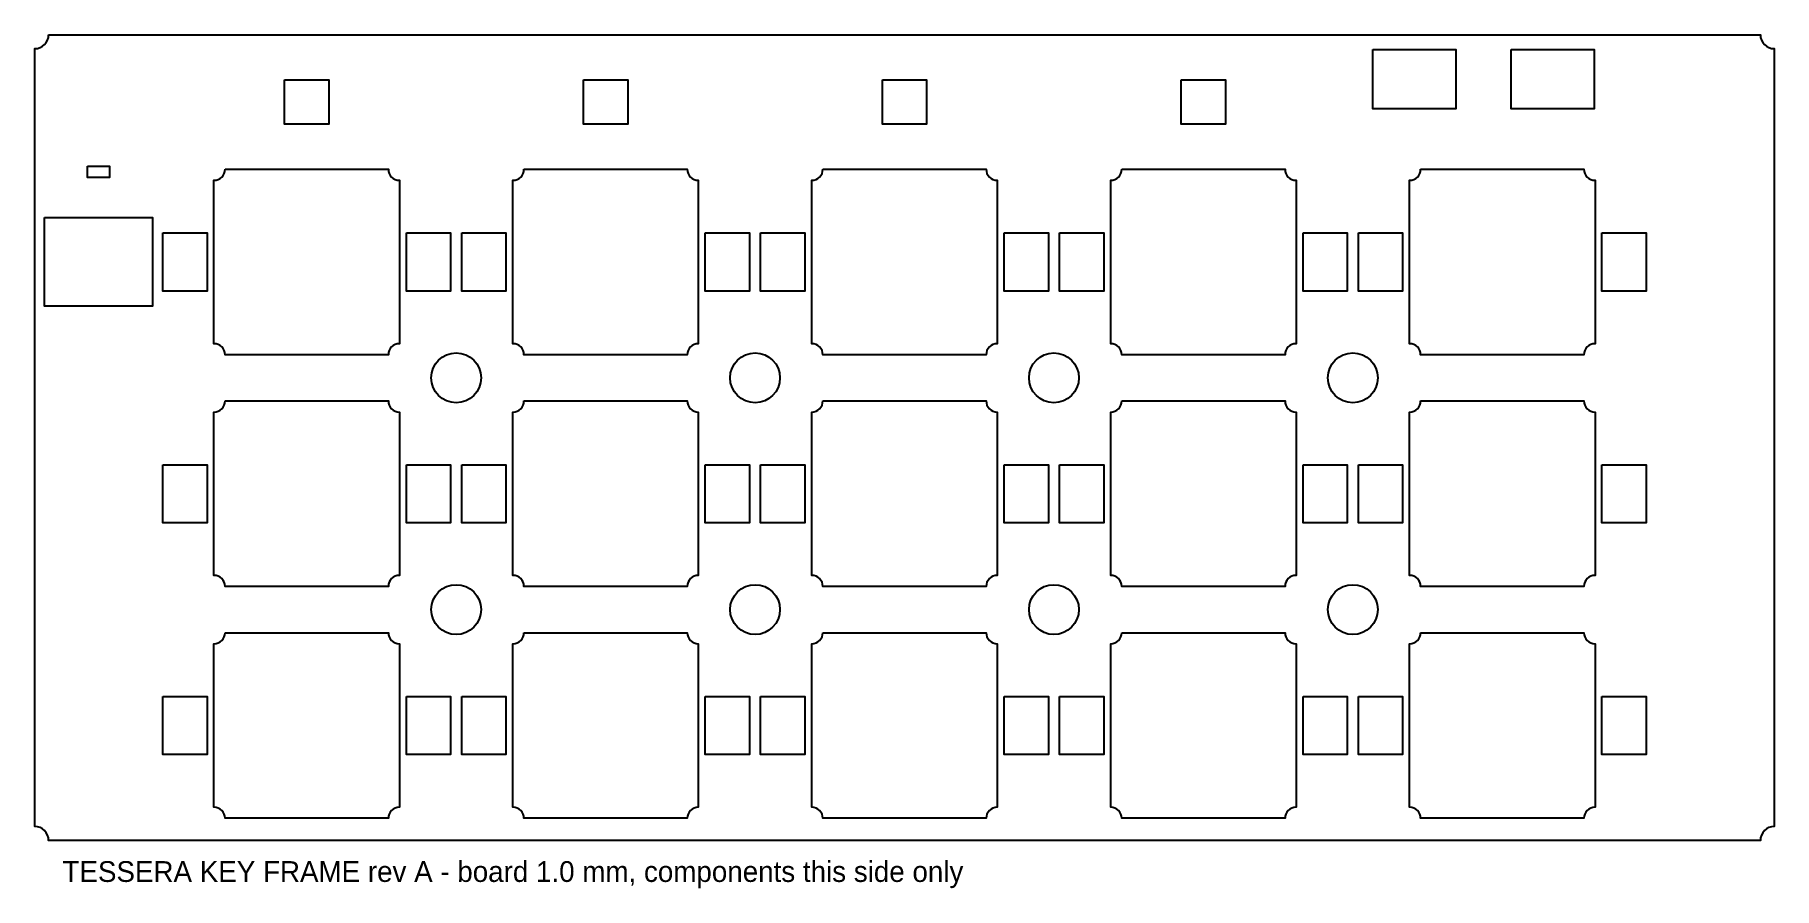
# Model space of a CAD drawing. Header units: millimetres. Extents: x 0 to 126, y -62 to 0.
import ezdxf

# ---------------------------------------------------------------- set-up
doc = ezdxf.new("R2010")
doc.units = ezdxf.units.MM
for name, color, linetype in [('CUTOUT', 1, 'Continuous'), ('KEEPOUT', 6, 'Continuous'), ('NOTES', 8, 'Continuous'), ('OUTLINE', 7, 'Continuous'), ('PARTS', 3, 'Continuous')]:
    doc.layers.add(name, color=color, linetype=linetype)

msp = doc.modelspace()

# ---------------------------------------------------------------- linework, layer by layer
at = {"layer": 'CUTOUT'}
for points in [[(13.75, -9.71), (25.55, -9.71, 0.4142136), (26.35, -10.51), (26.35, -22.31, 0.4142136), (25.55, -23.11), (13.75, -23.11, 0.4142136), (12.95, -22.31), (12.95, -10.51, 0.4142136)], [(35.35, -9.71), (47.15, -9.71, 0.4142136), (47.95, -10.51), (47.95, -22.31, 0.4142136), (47.15, -23.11), (35.35, -23.11, 0.4142136), (34.55, -22.31), (34.55, -10.51, 0.4142136)], [(56.95, -9.71), (68.75, -9.71, 0.4142136), (69.55, -10.51), (69.55, -22.31, 0.4142136), (68.75, -23.11), (56.95, -23.11, 0.4142136), (56.15, -22.31), (56.15, -10.51, 0.4142136)], [(78.55, -9.71), (90.35, -9.71, 0.4142136), (91.15, -10.51), (91.15, -22.31, 0.4142136), (90.35, -23.11), (78.55, -23.11, 0.4142136), (77.75, -22.31), (77.75, -10.51, 0.4142136)], [(100.15, -9.71), (111.95, -9.71, 0.4142136), (112.75, -10.51), (112.75, -22.31, 0.4142136), (111.95, -23.11), (100.15, -23.11, 0.4142136), (99.35, -22.31), (99.35, -10.51, 0.4142136)], [(13.75, -26.45), (25.55, -26.45, 0.4142136), (26.35, -27.25), (26.35, -39.05, 0.4142136), (25.55, -39.85), (13.75, -39.85, 0.4142136), (12.95, -39.05), (12.95, -27.25, 0.4142136)], [(35.35, -26.45), (47.15, -26.45, 0.4142136), (47.95, -27.25), (47.95, -39.05, 0.4142136), (47.15, -39.85), (35.35, -39.85, 0.4142136), (34.55, -39.05), (34.55, -27.25, 0.4142136)], [(56.95, -26.45), (68.75, -26.45, 0.4142136), (69.55, -27.25), (69.55, -39.05, 0.4142136), (68.75, -39.85), (56.95, -39.85, 0.4142136), (56.15, -39.05), (56.15, -27.25, 0.4142136)], [(78.55, -26.45), (90.35, -26.45, 0.4142136), (91.15, -27.25), (91.15, -39.05, 0.4142136), (90.35, -39.85), (78.55, -39.85, 0.4142136), (77.75, -39.05), (77.75, -27.25, 0.4142136)], [(100.15, -26.45), (111.95, -26.45, 0.4142136), (112.75, -27.25), (112.75, -39.05, 0.4142136), (111.95, -39.85), (100.15, -39.85, 0.4142136), (99.35, -39.05), (99.35, -27.25, 0.4142136)], [(13.75, -43.19), (25.55, -43.19, 0.4142136), (26.35, -43.99), (26.35, -55.79, 0.4142136), (25.55, -56.59), (13.75, -56.59, 0.4142136), (12.95, -55.79), (12.95, -43.99, 0.4142136)], [(35.35, -43.19), (47.15, -43.19, 0.4142136), (47.95, -43.99), (47.95, -55.79, 0.4142136), (47.15, -56.59), (35.35, -56.59, 0.4142136), (34.55, -55.79), (34.55, -43.99, 0.4142136)], [(56.95, -43.19), (68.75, -43.19, 0.4142136), (69.55, -43.99), (69.55, -55.79, 0.4142136), (68.75, -56.59), (56.95, -56.59, 0.4142136), (56.15, -55.79), (56.15, -43.99, 0.4142136)], [(78.55, -43.19), (90.35, -43.19, 0.4142136), (91.15, -43.99), (91.15, -55.79, 0.4142136), (90.35, -56.59), (78.55, -56.59, 0.4142136), (77.75, -55.79), (77.75, -43.99, 0.4142136)], [(100.15, -43.19), (111.95, -43.19, 0.4142136), (112.75, -43.99), (112.75, -55.79, 0.4142136), (111.95, -56.59), (100.15, -56.59, 0.4142136), (99.35, -55.79), (99.35, -43.99, 0.4142136)]]:
    msp.add_lwpolyline(points, format="xyb", close=True, dxfattribs=at)
at = {"layer": 'KEEPOUT'}
for centre in [(30.45, -24.78), (52.05, -24.78), (73.65, -24.78), (95.25, -24.78), (30.45, -41.52), (52.05, -41.52), (73.65, -41.52), (95.25, -41.52)]:
    msp.add_circle(centre, 1.8, dxfattribs=at)
at = {"layer": 'OUTLINE'}
msp.add_lwpolyline([(1, 0), (124.7, 0, 0.4142136), (125.7, -1), (125.7, -57.19, 0.4142136), (124.7, -58.19), (1, -58.19, 0.4142136), (0, -57.19), (0, -1, 0.4142136)], format="xyb", close=True, dxfattribs=at)
at = {"layer": 'PARTS'}
for points in [[(96.7, -1.05), (102.7, -1.05), (102.7, -5.35), (96.7, -5.35)], [(106.7, -1.05), (112.7, -1.05), (112.7, -5.35), (106.7, -5.35)], [(18.05, -3.255), (21.25, -3.255), (21.25, -6.455), (18.05, -6.455)], [(39.65, -3.255), (42.85, -3.255), (42.85, -6.455), (39.65, -6.455)], [(61.25, -3.255), (64.45, -3.255), (64.45, -6.455), (61.25, -6.455)], [(82.85, -3.255), (86.05, -3.255), (86.05, -6.455), (82.85, -6.455)], [(3.8, -9.5), (5.4, -9.5), (5.4, -10.3), (3.8, -10.3)], [(0.7, -13.2), (8.5, -13.2), (8.5, -19.6), (0.7, -19.6)], [(9.25, -14.31), (12.45, -14.31), (12.45, -18.51), (9.25, -18.51)], [(26.85, -14.31), (30.05, -14.31), (30.05, -18.51), (26.85, -18.51)], [(30.85, -14.31), (34.05, -14.31), (34.05, -18.51), (30.85, -18.51)], [(48.45, -14.31), (51.65, -14.31), (51.65, -18.51), (48.45, -18.51)], [(52.45, -14.31), (55.65, -14.31), (55.65, -18.51), (52.45, -18.51)], [(70.05, -14.31), (73.25, -14.31), (73.25, -18.51), (70.05, -18.51)], [(74.05, -14.31), (77.25, -14.31), (77.25, -18.51), (74.05, -18.51)], [(91.65, -14.31), (94.85, -14.31), (94.85, -18.51), (91.65, -18.51)], [(95.65, -14.31), (98.85, -14.31), (98.85, -18.51), (95.65, -18.51)], [(113.25, -14.31), (116.45, -14.31), (116.45, -18.51), (113.25, -18.51)], [(9.25, -31.05), (12.45, -31.05), (12.45, -35.25), (9.25, -35.25)], [(26.85, -31.05), (30.05, -31.05), (30.05, -35.25), (26.85, -35.25)], [(30.85, -31.05), (34.05, -31.05), (34.05, -35.25), (30.85, -35.25)], [(48.45, -31.05), (51.65, -31.05), (51.65, -35.25), (48.45, -35.25)], [(52.45, -31.05), (55.65, -31.05), (55.65, -35.25), (52.45, -35.25)], [(70.05, -31.05), (73.25, -31.05), (73.25, -35.25), (70.05, -35.25)], [(74.05, -31.05), (77.25, -31.05), (77.25, -35.25), (74.05, -35.25)], [(91.65, -31.05), (94.85, -31.05), (94.85, -35.25), (91.65, -35.25)], [(95.65, -31.05), (98.85, -31.05), (98.85, -35.25), (95.65, -35.25)], [(113.25, -31.05), (116.45, -31.05), (116.45, -35.25), (113.25, -35.25)], [(9.25, -47.79), (12.45, -47.79), (12.45, -51.99), (9.25, -51.99)], [(26.85, -47.79), (30.05, -47.79), (30.05, -51.99), (26.85, -51.99)], [(30.85, -47.79), (34.05, -47.79), (34.05, -51.99), (30.85, -51.99)], [(48.45, -47.79), (51.65, -47.79), (51.65, -51.99), (48.45, -51.99)], [(52.45, -47.79), (55.65, -47.79), (55.65, -51.99), (52.45, -51.99)], [(70.05, -47.79), (73.25, -47.79), (73.25, -51.99), (70.05, -51.99)], [(74.05, -47.79), (77.25, -47.79), (77.25, -51.99), (74.05, -51.99)], [(91.65, -47.79), (94.85, -47.79), (94.85, -51.99), (91.65, -51.99)], [(95.65, -47.79), (98.85, -47.79), (98.85, -51.99), (95.65, -51.99)], [(113.25, -47.79), (116.45, -47.79), (116.45, -51.99), (113.25, -51.99)]]:
    msp.add_lwpolyline(points, close=True, dxfattribs=at)

# ---------------------------------------------------------------- texts
at = {"layer": 'NOTES'}
msp.add_text('TESSERA KEY FRAME rev A - board 1.0 mm, components this side only', height=1.5, dxfattribs=at).set_placement((2, -61.19))

doc.saveas('drawing.dxf')
